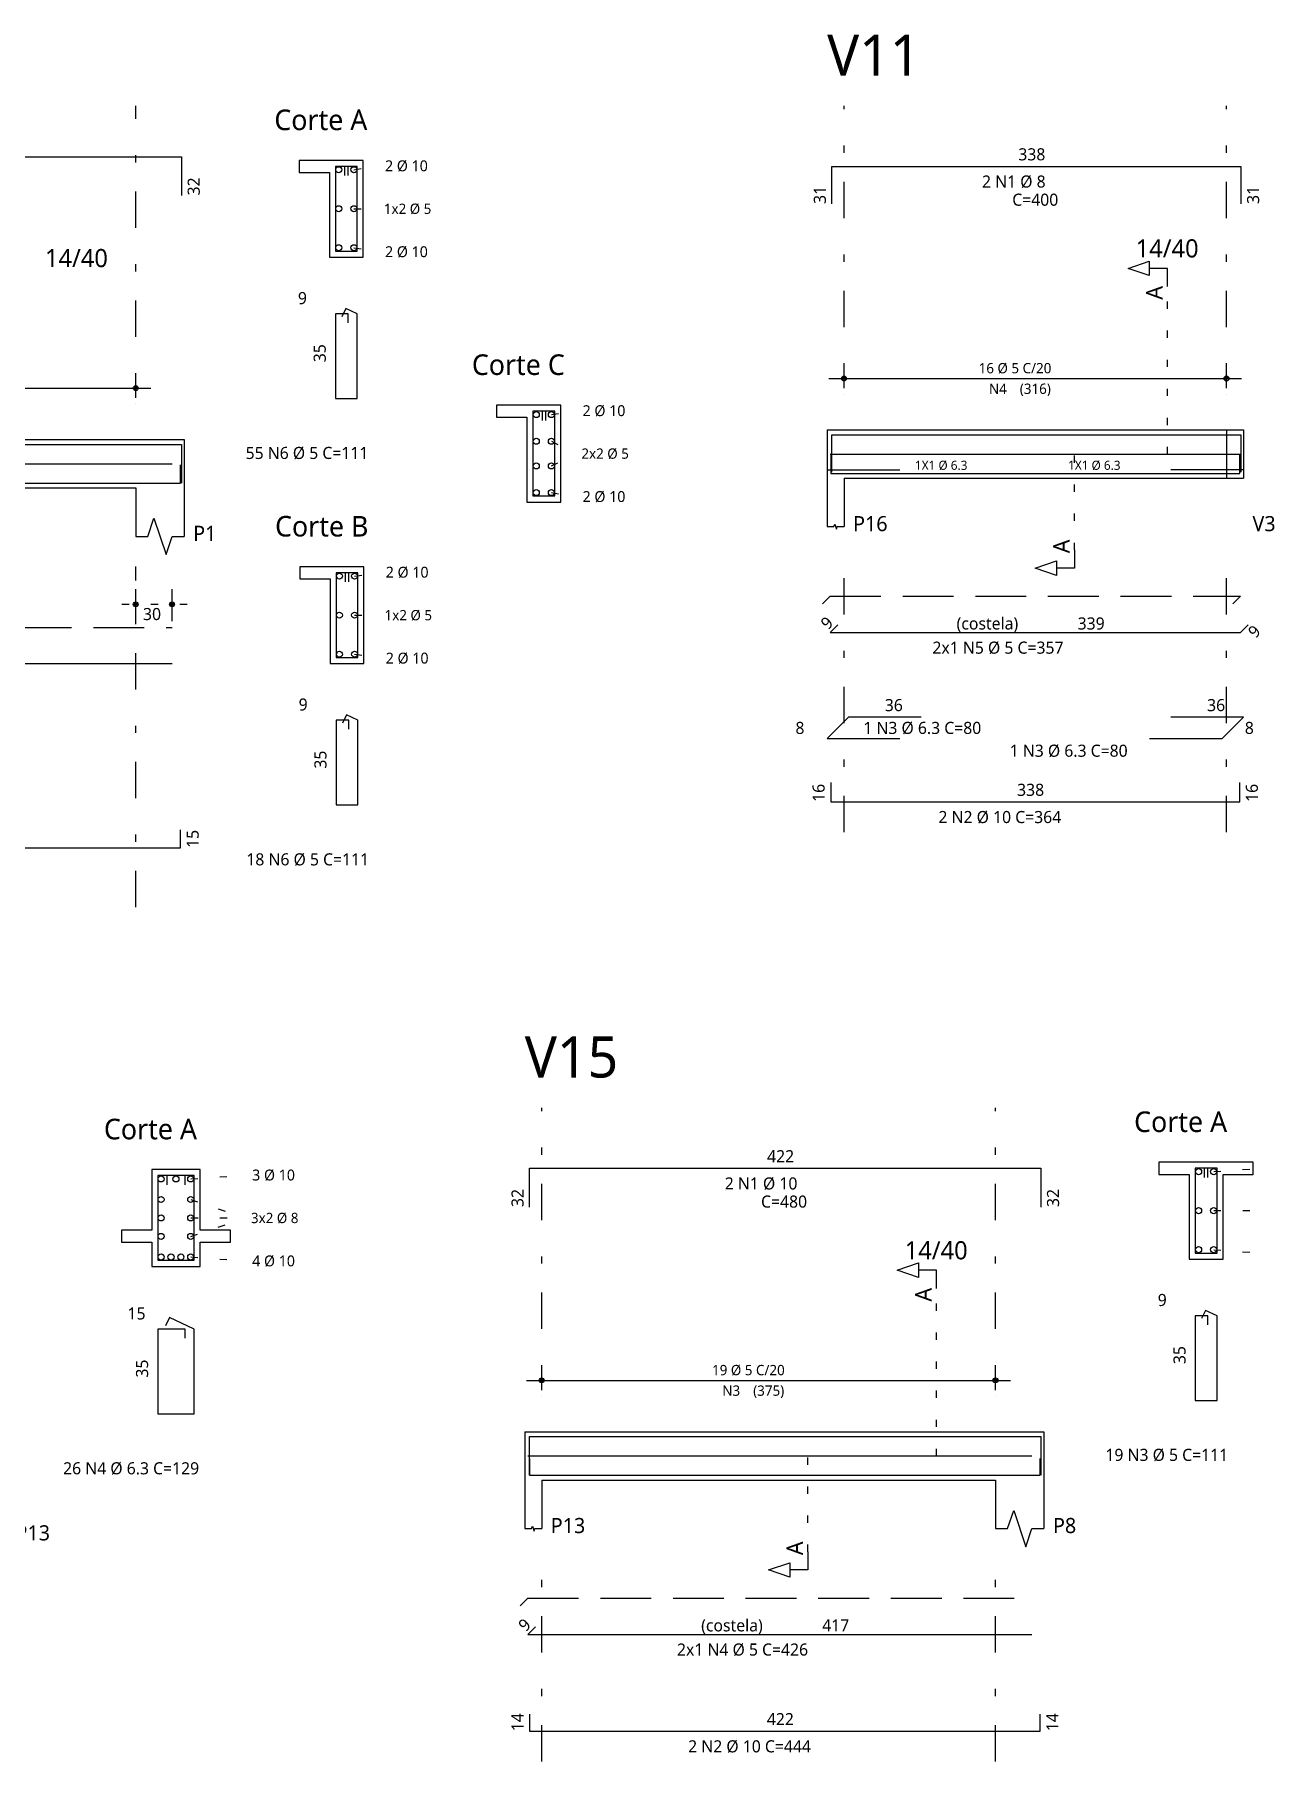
# Model space of a CAD drawing. Extents: x 0 to 89.5, y 0 to 70.
# Drawn here: x 54.75 to 71.83, y 16.8 to 40.59 of the extents above; entities that cross this region are included whole.
import ezdxf

# ---------------------------------------------------------------- set-up
doc = ezdxf.new("R2010")
doc.units = 0
doc.header["$MEASUREMENT"] = 0
for name, pattern in [('ESTILO_TQS_0001', [1, 0.7, -0.3]), ('ESTILO_TQS_0002', [0.4, 0.1, -0.3]), ('ESTILO_TQS_0003', [1.5, 0.5, -0.4, 0.1, -0.5])]:
    doc.linetypes.add(name, pattern=pattern)
for name, color, linetype in [('1', 1, 'CONTINUOUS'), ('10', 10, 'CONTINUOUS'), ('2', 2, 'CONTINUOUS'), ('3', 3, 'CONTINUOUS'), ('5', 5, 'CONTINUOUS')]:
    doc.layers.add(name, color=color, linetype=linetype)
doc.styles.add('TQS_LUCIDA_SANS_UNICODE', font='L_10646.TTF')

msp = doc.modelspace()

# ---------------------------------------------------------------- linework, layer by layer
at = {"layer": '1', "linetype": 'Continuous'}
for p, q in [((59.280683, 38.85854), (58.39735, 38.85854)), ((59.280683, 37.525207), (59.280683, 38.85854)), ((58.39735, 38.691873), (58.814017, 38.691873)), ((58.814017, 38.691873), (58.814017, 37.525207)), ((58.814017, 37.525207), (59.280683, 37.525207)), ((56.14735, 35.587707), (56.14735, 35.929373)), ((65.901873, 35.721047), (65.901873, 36.062713)), ((71.16854, 35.721047), (71.16854, 36.062713)), ((48.855683, 35.72104), (56.355683, 35.72104)), ((65.69354, 35.85438), (71.376873, 35.85438)), ((56.14735, 35.504373), (56.14735, 35.504373)), ((62.001155, 35.485588), (61.117821, 35.485588)), ((62.001155, 34.152255), (62.001155, 35.485588)), ((65.901873, 35.637713), (65.901873, 35.637713)), ((71.16854, 35.637713), (71.16854, 35.637713)), ((61.117821, 35.318921), (61.534488, 35.318921)), ((61.534488, 35.318921), (61.534488, 34.152255)), ((49.064017, 35.012707), (56.14735, 35.012707)), ((56.14735, 35.012707), (56.814017, 35.012707)), ((56.814017, 35.012707), (56.814017, 34.34604)), ((65.66854, 35.146047), (65.66854, 34.47938)), ((65.66854, 35.146047), (65.901873, 35.146047)), ((65.901873, 35.146047), (71.16854, 35.146047)), ((71.16854, 35.146047), (71.16854, 34.47938)), ((71.16854, 35.146047), (71.16854, 34.47938)), ((71.16854, 35.146047), (71.401873, 35.146047)), ((71.401873, 35.146047), (71.401873, 34.47938)), ((71.401873, 35.146047), (71.401873, 34.47938)), ((49.064017, 34.34604), (56.14735, 34.34604)), ((56.14735, 34.34604), (56.14735, 33.679373)), ((56.814017, 34.34604), (56.814017, 33.679373)), ((65.66854, 34.47938), (65.66854, 33.812713)), ((65.901873, 34.47938), (71.16854, 34.47938)), ((65.901873, 34.47938), (65.901873, 33.812713)), ((71.16854, 34.47938), (71.401873, 34.47938)), ((61.534488, 34.152255), (62.001155, 34.152255)), ((59.290559, 33.260244), (58.407226, 33.260244)), ((58.407226, 33.093577), (58.823892, 33.093577)), ((58.823892, 33.093577), (58.823892, 31.926911)), ((59.290559, 31.926911), (59.290559, 33.260244)), ((56.14735, 32.509087), (56.14735, 32.950753)), ((56.647517, 32.509087), (56.647517, 32.950753)), ((56.14735, 32.425753), (56.14735, 32.425753)), ((56.647517, 32.425753), (56.647517, 32.425753)), ((58.823892, 31.926911), (59.290559, 31.926911)), ((71.538247, 25.056987), (70.238247, 25.056987)), ((57.034013, 24.956327), (56.367347, 24.956327)), ((56.367347, 24.956327), (56.367347, 24.122993)), ((57.034013, 24.122993), (57.034013, 24.956327)), ((70.238247, 24.89032), (70.654913, 24.89032)), ((70.654913, 24.89032), (70.654913, 23.723653)), ((71.12158, 23.723653), (71.12158, 24.89032)), ((71.12158, 24.89032), (71.538247, 24.89032)), ((56.367347, 24.122993), (55.95068, 24.122993)), ((57.45068, 24.122993), (57.034013, 24.122993)), ((55.95068, 23.956327), (56.367347, 23.956327)), ((56.367347, 23.956327), (56.367347, 23.622993)), ((57.034013, 23.622993), (57.034013, 23.956327)), ((57.034013, 23.956327), (57.45068, 23.956327)), ((56.367347, 23.622993), (57.034013, 23.622993)), ((70.654913, 23.723653), (71.12158, 23.723653)), ((61.738247, 21.919487), (61.738247, 22.261153)), ((67.988247, 21.919487), (67.988247, 22.261153)), ((61.529913, 22.05282), (68.19658, 22.05282)), ((61.738247, 21.836153), (61.738247, 21.836153)), ((67.988247, 21.836153), (67.988247, 21.836153)), ((61.504913, 21.344487), (61.504913, 20.67782)), ((61.504913, 21.344487), (61.738247, 21.344487)), ((61.738247, 21.344487), (67.988247, 21.344487)), ((67.988247, 21.344487), (68.654913, 21.344487)), ((68.654913, 21.344487), (68.654913, 20.67782)), ((61.504913, 20.67782), (61.504913, 20.011153)), ((61.738247, 20.67782), (67.988247, 20.67782)), ((61.738247, 20.67782), (61.738247, 20.011153)), ((67.988247, 20.67782), (67.988247, 20.011153)), ((68.654913, 20.67782), (68.654913, 20.011153))]:
    msp.add_line(p, q, dxfattribs=at)
at = {"layer": '1', "linetype": 'ESTILO_TQS_0002'}
for p, q in [((59.151517, 38.729373), (59.505683, 38.78354)), ((59.151517, 38.191873), (59.493183, 38.191873)), ((59.151517, 37.654373), (59.505683, 37.600207)), ((70.35604, 34.812713), (70.35604, 37.121047)), ((61.871988, 35.356421), (62.226155, 35.410588)), ((61.871988, 34.988588), (62.213655, 34.818921)), ((71.16854, 35.146047), (71.16854, 34.47938)), ((71.16854, 35.146047), (71.401873, 35.146047)), ((61.871988, 34.649255), (62.213655, 34.818921)), ((69.076873, 33.49188), (69.076873, 34.812713)), ((69.076873, 34.812713), (70.35604, 34.812713)), ((61.871988, 34.281421), (62.226155, 34.227255)), ((71.16854, 34.47938), (71.401873, 34.47938)), ((59.161392, 33.131077), (59.515559, 33.185244)), ((56.85585, 32.74242), (55.939017, 32.74242)), ((59.161392, 32.593577), (59.503059, 32.593577)), ((59.161392, 32.056077), (59.515559, 32.001911)), ((70.992413, 24.92782), (71.763247, 24.981987)), ((56.904847, 24.82716), (57.67568, 24.881327)), ((56.904847, 24.54416), (57.66318, 24.28966)), ((56.904847, 24.03516), (57.66318, 24.28966)), ((56.904847, 24.28966), (57.66318, 24.28966)), ((70.992413, 24.39032), (71.750747, 24.39032)), ((70.992413, 23.85282), (71.763247, 23.798653)), ((56.904847, 23.75216), (57.67568, 23.697993)), ((67.175747, 21.011153), (67.175747, 23.319487)), ((65.404913, 19.69032), (65.404913, 21.011153)), ((65.404913, 21.011153), (67.175747, 21.011153))]:
    msp.add_line(p, q, dxfattribs=at)
at = {"layer": '1', "linetype": 'Continuous'}
for points in [[(70.35604, 37.121047), (70.35604, 37.371047), (70.10604, 37.371047), (70.10604, 37.271047), (69.814373, 37.371047), (70.10604, 37.471047), (70.10604, 37.371047)], [(56.14735, 33.679373), (56.314017, 33.679373), (56.39735, 33.929373), (56.564017, 33.429373), (56.64735, 33.679373), (56.814017, 33.679373)], [(65.66854, 33.812713), (65.761873, 33.812713), (65.77354, 33.847713), (65.796873, 33.777713), (65.80854, 33.812713), (65.901873, 33.812713)], [(69.076873, 33.49188), (69.076873, 33.24188), (68.826873, 33.24188), (68.826873, 33.14188), (68.535207, 33.24188), (68.826873, 33.34188), (68.826873, 33.24188)], [(67.175747, 23.319487), (67.175747, 23.569487), (66.925747, 23.569487), (66.925747, 23.469487), (66.63408, 23.569487), (66.925747, 23.669487), (66.925747, 23.569487)], [(67.988247, 20.011153), (68.154913, 20.011153), (68.238247, 20.261153), (68.404913, 19.761153), (68.488247, 20.011153), (68.654913, 20.011153)], [(61.504913, 20.011153), (61.598247, 20.011153), (61.609913, 20.046153), (61.633247, 19.976153), (61.644913, 20.011153), (61.738247, 20.011153)], [(65.404913, 19.69032), (65.404913, 19.44032), (65.154913, 19.44032), (65.154913, 19.34032), (64.863247, 19.44032), (65.154913, 19.54032), (65.154913, 19.44032)]]:
    msp.add_lwpolyline(points, dxfattribs=at)
for centre, radius in [((56.14735, 35.72104), 0.033333), ((56.14735, 35.72104), 0.016667), ((65.901873, 35.85438), 0.033333), ((65.901873, 35.85438), 0.016667), ((71.16854, 35.85438), 0.033333), ((71.16854, 35.85438), 0.016667), ((56.14735, 32.74242), 0.033333), ((56.14735, 32.74242), 0.016667), ((56.647517, 32.74242), 0.033333), ((56.647517, 32.74242), 0.016667), ((61.738247, 22.05282), 0.033333), ((61.738247, 22.05282), 0.016667), ((67.988247, 22.05282), 0.033333), ((67.988247, 22.05282), 0.016667)]:
    msp.add_circle(centre, radius, dxfattribs=at)
at = {"layer": '10', "linetype": 'Continuous'}
for points in [[(59.280683, 37.525207), (59.280683, 38.85854), (58.39735, 38.85854), (58.39735, 38.691873), (58.814017, 38.691873), (58.814017, 37.525207), (59.280683, 37.525207)], [(62.001155, 34.152255), (62.001155, 35.485588), (61.117821, 35.485588), (61.117821, 35.318921), (61.534488, 35.318921), (61.534488, 34.152255), (62.001155, 34.152255)], [(59.290559, 31.926911), (59.290559, 33.260244), (58.407226, 33.260244), (58.407226, 33.093577), (58.823892, 33.093577), (58.823892, 31.926911), (59.290559, 31.926911)], [(71.12158, 23.723653), (71.12158, 24.89032), (71.538247, 24.89032), (71.538247, 25.056987), (70.238247, 25.056987), (70.238247, 24.89032), (70.654913, 24.89032), (70.654913, 23.723653), (71.12158, 23.723653)], [(57.034013, 23.622993), (57.034013, 23.956327), (57.45068, 23.956327), (57.45068, 24.122993), (57.034013, 24.122993), (57.034013, 24.956327), (56.367347, 24.956327), (56.367347, 24.122993), (55.95068, 24.122993), (55.95068, 23.956327), (56.367347, 23.956327), (56.367347, 23.622993), (57.034013, 23.622993)]]:
    msp.add_lwpolyline(points, dxfattribs=at)
at = {"layer": '2', "linetype": 'ESTILO_TQS_0003'}
for p, q in [((56.14735, 36.429373), (56.14735, 39.60854)), ((65.901873, 36.562713), (65.901873, 39.608547)), ((71.16854, 36.562713), (71.16854, 39.608547)), ((65.901873, 29.60438), (65.901873, 33.396047)), ((71.16854, 29.60438), (71.16854, 33.396047)), ((56.14735, 28.57104), (56.14735, 33.262707)), ((61.738247, 22.761153), (61.738247, 25.806987)), ((67.988247, 22.761153), (67.988247, 25.806987)), ((61.738247, 16.80282), (61.738247, 19.594487)), ((67.988247, 16.80282), (67.988247, 19.594487))]:
    msp.add_line(p, q, dxfattribs=at)
at = {"layer": '3', "linetype": 'Continuous'}
for p, q in [((65.735207, 34.562713), (65.735207, 35.07938)), ((65.735207, 35.07938), (71.36854, 35.07938)), ((71.36854, 35.07938), (71.36854, 34.562713)), ((51.436067, 34.94604), (56.778633, 34.94604)), ((56.778633, 34.94604), (56.778633, 34.412707)), ((65.710207, 34.812713), (71.36054, 34.812713)), ((65.71854, 34.812713), (65.71854, 34.546047)), ((71.351873, 34.546047), (71.351873, 34.812713)), ((48.564017, 34.679373), (56.647517, 34.679373)), ((56.764017, 34.412707), (56.764017, 34.662707)), ((65.66854, 34.596047), (66.66854, 34.596047)), ((65.71854, 34.546047), (71.351873, 34.546047)), ((71.401873, 34.596047), (70.401873, 34.596047)), ((42.09735, 34.412707), (56.764017, 34.412707)), ((61.57158, 20.744487), (61.57158, 21.27782)), ((61.57158, 21.27782), (68.613247, 21.27782)), ((68.613247, 21.27782), (68.613247, 20.744487)), ((61.54658, 21.011153), (68.48858, 21.011153)), ((61.57158, 20.97782), (61.57158, 20.744487)), ((68.604913, 20.744487), (68.604913, 20.97782)), ((61.57158, 20.744487), (68.604913, 20.744487))]:
    msp.add_line(p, q, dxfattribs=at)
for points in [[(59.07235, 38.650207), (59.07235, 38.775207), (58.89735, 38.775207), (58.89735, 37.60854), (59.19735, 37.60854), (59.19735, 38.775207), (59.02235, 38.775207), (59.02235, 38.650207)], [(61.792821, 35.277255), (61.792821, 35.402255), (61.617821, 35.402255), (61.617821, 34.235588), (61.917821, 34.235588), (61.917821, 35.402255), (61.742821, 35.402255), (61.742821, 35.277255)], [(59.082226, 33.051911), (59.082226, 33.176911), (58.907226, 33.176911), (58.907226, 32.010244), (59.207226, 32.010244), (59.207226, 33.176911), (59.032226, 33.176911), (59.032226, 33.051911)], [(56.82568, 24.747993), (56.82568, 24.872993), (56.45068, 24.872993), (56.45068, 23.706327), (56.95068, 23.706327), (56.95068, 24.872993), (56.57568, 24.872993), (56.57568, 24.747993)], [(70.913247, 24.848653), (70.913247, 24.973653), (70.738247, 24.973653), (70.738247, 23.806987), (71.038247, 23.806987), (71.038247, 24.973653), (70.863247, 24.973653), (70.863247, 24.848653)]]:
    msp.add_lwpolyline(points, dxfattribs=at)
for centre in [(58.943183, 38.729373), (59.151517, 38.729373), (58.943183, 38.191873), (59.151517, 38.191873), (58.943183, 37.654373), (59.151517, 37.654373), (61.663655, 35.356421), (61.871988, 35.356421), (61.663655, 34.988588), (61.871988, 34.988588), (61.663655, 34.649255), (61.871988, 34.649255), (61.663655, 34.281421), (61.871988, 34.281421), (58.953059, 33.131077), (59.161392, 33.131077), (58.953059, 32.593577), (59.161392, 32.593577), (58.953059, 32.056077), (59.161392, 32.056077), (56.496513, 24.82716), (56.70068, 24.82716), (56.904847, 24.82716), (70.78408, 24.92782), (70.992413, 24.92782), (56.496513, 24.54416), (56.904847, 24.54416), (56.496513, 24.28966), (56.904847, 24.28966), (70.78408, 24.39032), (70.992413, 24.39032), (56.496513, 24.03516), (56.904847, 24.03516), (56.496513, 23.75216), (56.632624, 23.75216), (56.768736, 23.75216), (56.904847, 23.75216), (70.78408, 23.85282), (70.992413, 23.85282)]:
    msp.add_circle(centre, 0.041667, dxfattribs=at)
at = {"layer": '5', "linetype": 'Continuous'}
for p, q in [((51.436067, 38.90854), (56.778633, 38.90854)), ((56.778633, 38.90854), (56.778633, 38.375207)), ((65.735207, 38.258547), (65.735207, 38.775213)), ((65.735207, 38.775213), (71.36854, 38.775213)), ((71.36854, 38.775213), (71.36854, 38.258547)), ((65.71854, 30.287713), (65.71854, 30.021047)), ((71.351873, 30.021047), (71.351873, 30.287713)), ((65.71854, 30.021047), (71.351873, 30.021047)), ((56.764017, 29.387707), (56.764017, 29.637707)), ((42.09735, 29.387707), (56.764017, 29.387707)), ((61.57158, 24.44032), (61.57158, 24.973653)), ((61.57158, 24.973653), (68.613247, 24.973653)), ((68.613247, 24.973653), (68.613247, 24.44032)), ((61.57158, 17.45282), (61.57158, 17.219487)), ((68.604913, 17.219487), (68.604913, 17.45282)), ((61.57158, 17.219487), (68.604913, 17.219487))]:
    msp.add_line(p, q, dxfattribs=at)
for points in [[(59.07235, 36.619651), (59.07235, 36.744651), (58.89735, 36.744651), (58.89735, 35.577985), (59.19735, 35.577985), (59.19735, 36.744651), (59.038746, 36.81861), (58.985919, 36.705321)], [(65.816273, 32.460446), (65.710207, 32.35438), (71.36054, 32.35438), (71.466606, 32.460446)], [(48.564017, 31.925753), (56.647517, 31.925753)], [(59.082226, 31.021355), (59.082226, 31.146355), (58.907226, 31.146355), (58.907226, 29.979689), (59.207226, 29.979689), (59.207226, 31.146355), (59.048622, 31.220314), (58.995795, 31.107025)], [(66.963168, 31.187713), (65.963168, 31.187713), (65.66854, 30.893086), (66.66854, 30.893086)], [(70.107246, 30.893086), (71.107246, 30.893086), (71.401873, 31.187713), (70.401873, 31.187713)], [(56.82568, 22.632914), (56.82568, 22.757914), (56.45068, 22.757914), (56.45068, 21.591248), (56.95068, 21.591248), (56.95068, 22.757914), (56.610815, 22.916396), (56.557987, 22.803108)], [(70.913247, 22.818098), (70.913247, 22.943098), (70.738247, 22.943098), (70.738247, 21.776431), (71.038247, 21.776431), (71.038247, 22.943098), (70.879643, 23.017056), (70.826816, 22.903768)], [(61.652646, 18.658886), (61.54658, 18.55282), (68.48858, 18.55282)]]:
    msp.add_lwpolyline(points, dxfattribs=at)
at = {"layer": '5', "linetype": 'ESTILO_TQS_0001'}
for points in [[(65.604141, 32.748314), (65.710207, 32.85438), (71.36054, 32.85438), (71.254474, 32.748314)], [(48.564017, 32.425753), (56.647517, 32.425753)], [(61.440514, 18.946754), (61.54658, 19.05282), (68.48858, 19.05282)]]:
    msp.add_lwpolyline(points, dxfattribs=at)

# ---------------------------------------------------------------- texts
at = {"layer": '1', "linetype": 'Continuous', "style": 'TQS_LUCIDA_SANS_UNICODE'}
for s, height, p in [('Corte A', 0.283333, (58.055683, 39.275207)), ('338', 0.166667, (68.301873, 38.858547)), ('2 %%c 10', 0.15, (59.580683, 38.70854)), ('1x2 %%c 5', 0.141667, (59.564017, 38.12104)), ('14/40', 0.25, (54.89735, 37.387707)), ('2 %%c 10', 0.15, (59.580683, 37.525207)), ('14/40', 0.25, (69.91854, 37.521047)), ('9', 0.166667, (58.380683, 36.877985)), ('Corte C', 0.283333, (60.776155, 35.902255)), ('16 %%c 5 C/20', 0.141667, (67.75604, 35.925213)), ('N4', 0.141667, (67.897707, 35.64188)), ('(316)', 0.141667, (68.322707, 35.64188)), ('2 %%c 10', 0.15, (62.301155, 35.335588)), ('2x2 %%c 5', 0.141667, (62.284488, 34.748088)), ('  1X1 %%c 6.3', 0.125, (66.79354, 34.596047)), ('  1X1 %%c 6.3', 0.125, (68.901873, 34.596047)), ('2 %%c 10', 0.15, (62.301155, 34.152255)), ('P1', 0.208333, (56.939017, 33.616873)), ('Corte B', 0.283333, (58.065559, 33.676911)), ('P16', 0.208333, (66.026873, 33.750213)), ('V3', 0.208333, (71.526873, 33.750213)), ('2 %%c 10', 0.15, (59.590559, 33.110244)), ('30', 0.166667, (56.247433, 32.525753)), ('1x2 %%c 5', 0.141667, (59.573892, 32.522744)), ('(costela)', 0.166667, (67.45204, 32.396047)), ('339', 0.166667, (69.118707, 32.396047)), ('2 %%c 10', 0.15, (59.590559, 31.926911)), ('9', 0.166667, (58.390559, 31.279689)), ('338', 0.166667, (68.285207, 30.10438)), ('Corte A', 0.283333, (69.89658, 25.473653)), ('Corte A', 0.283333, (55.709013, 25.372993)), ('422', 0.166667, (64.842413, 25.056987)), ('3 %%c 10', 0.15, (57.75068, 24.806327)), ('3x2 %%c 8', 0.141667, (57.734013, 24.218827)), ('14/40', 0.25, (66.738247, 23.719487)), ('4 %%c 10', 0.15, (57.75068, 23.622993)), ('9', 0.166667, (70.22158, 23.076431)), ('15', 0.166667, (56.034013, 22.891248)), ('19 %%c 5 C/20', 0.141667, (64.08408, 22.123653)), ('N3', 0.141667, (64.225747, 21.84032)), ('(375)', 0.141667, (64.650747, 21.84032)), ('P13', 0.208333, (54.492347, 19.847993)), ('P13', 0.208333, (61.863247, 19.948653)), ('P8', 0.208333, (68.779913, 19.948653)), ('(costela)', 0.166667, (63.934247, 18.594487)), ('417', 0.166667, (65.600913, 18.594487)), ('422', 0.166667, (64.838247, 17.30282))]:
    msp.add_text(s, height=height, dxfattribs=at).set_placement(p)
for s, height, p in [('A', 0.226667, (70.28804, 36.939713)), ('35', 0.166667, (58.764017, 36.077985)), ('A', 0.226667, (69.008873, 33.446547)), ('35', 0.166667, (58.773892, 30.479689)), ('A', 0.226667, (67.107747, 23.138153)), ('35', 0.166667, (70.604913, 22.276431)), ('35', 0.166667, (56.317347, 22.091248)), ('A', 0.226667, (65.336913, 19.644987))]:
    msp.add_text(s, height=height, rotation=90, dxfattribs=at).set_placement(p)
at = {"layer": '2', "linetype": 'Continuous', "style": 'TQS_LUCIDA_SANS_UNICODE'}
for s, rotation, p in [('32', 90, (57.028633, 38.375207)), ('31', 90, (65.651873, 38.258547)), ('31', 90, (71.61854, 38.258547)), ('9', 45, (65.680744, 32.383843)), ('9', 45, (71.566779, 32.265992)), ('16', 90, (65.635207, 30.021047)), ('16', 90, (71.601873, 30.021047)), ('15', 90, (57.014017, 29.387707)), ('32', 90, (61.488247, 24.44032)), ('32', 90, (68.863247, 24.44032)), ('9', 45, (61.517117, 18.582283)), ('14', 90, (61.488247, 17.219487)), ('14', 90, (68.854913, 17.219487))]:
    msp.add_text(s, height=0.166667, rotation=rotation, dxfattribs=at).set_placement(p)
for s, p in [('2 N1 %%c 8', (67.801873, 38.483547)), ('C=400', (68.21854, 38.233547)), ('  55 N6 %%c 5 C=111', (57.54735, 34.744651)), ('2x1 N5 %%c 5 C=357', (67.118707, 32.062713)), ('36', (66.463168, 31.271047)), ('36', (70.901873, 31.271047)), ('8', (65.232521, 30.957066)), (' 1 N3 %%c 6.3 C=80', (66.110482, 30.957066)), ('8', (71.421226, 30.957066)), (' 1 N3 %%c 6.3 C=80', (68.126598, 30.643086)), ('2 N2 %%c 10 C=364', (67.201873, 29.72938)), ('  18 N6 %%c 5 C=111', (57.557226, 29.146355)), ('2 N1 %%c 10', (64.25908, 24.681987)), ('C=480', (64.75908, 24.431987)), ('  19 N3 %%c 5 C=111', (69.388247, 20.943098)), ('  26 N4 %%c 6.3 C=129', (55.034013, 20.757914)), ('2x1 N4 %%c 5 C=426', (63.600913, 18.261153)), ('2 N2 %%c 10 C=444', (63.754913, 16.92782))]:
    msp.add_text(s, height=0.166667, dxfattribs=at).set_placement(p)
at = {"layer": '5', "linetype": 'Continuous', "style": 'TQS_LUCIDA_SANS_UNICODE'}
for s, p in [('V11', (65.66854, 40.025213)), ('V15', (61.504913, 26.223653))]:
    msp.add_text(s, height=0.566667, dxfattribs=at).set_placement(p)

doc.saveas('drawing.dxf')
